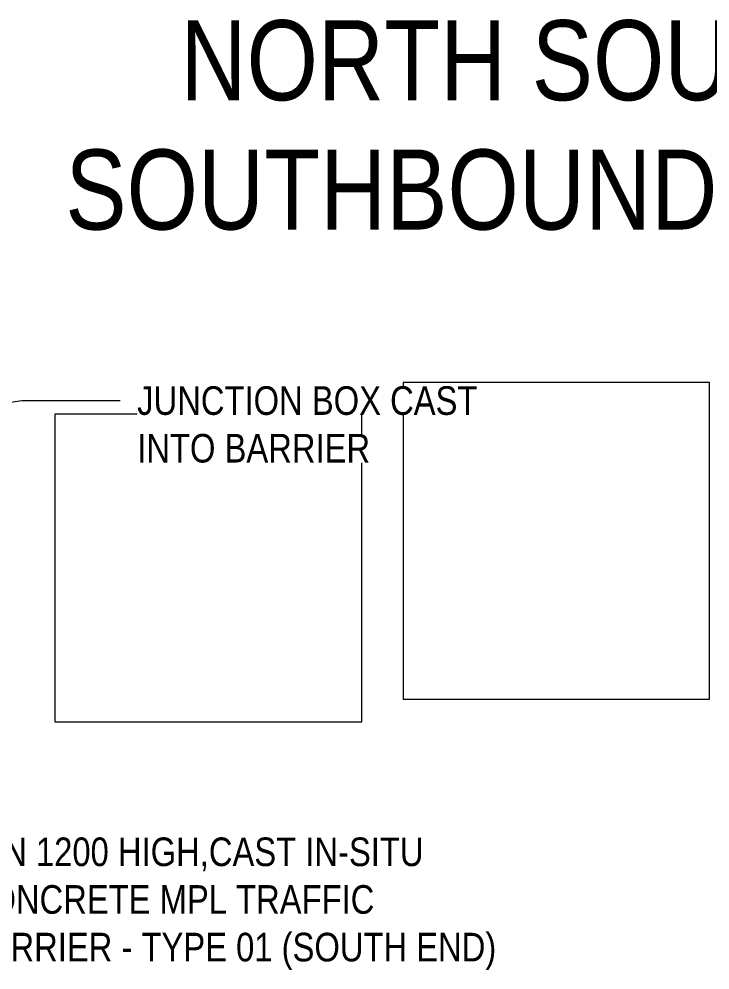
# Model space of a CAD drawing. Header units: metres. Extents: x -1161 to -1080, y 3 to 563.
# Drawn here: x -1105.24 to -1099.2, y 530 to 538.32 of the extents above; entities that cross this region are included whole.
import ezdxf

# ---------------------------------------------------------------- set-up
doc = ezdxf.new("R2010")
doc.units = ezdxf.units.M
for name, color, linetype, lineweight in [('A-ANNO-NOTE', 7, 'Continuous', 9), ('A-DETL', 7, 'Continuous', 13), ('G-ANNO-TEXT', 7, 'Continuous', 9)]:
    doc.layers.add(name, color=color, linetype=linetype, lineweight=lineweight)
doc.styles.add('Arial Narrow_2', font='ARIALN.TTF', dxfattribs={"height": 0.25})
doc.styles.add('Arial Narrow_3', font='ARIALN.TTF', dxfattribs={"height": 0.7})

msp = doc.modelspace()

# ---------------------------------------------------------------- linework, layer by layer
at = {"layer": 'A-DETL', "color": 7, "lineweight": 9, "true_color": 0xffffff}
for p, q in [((-1099.2064, 535.1419), (-1101.8854, 535.1419)), ((-1101.8854, 535.1419), (-1101.8854, 532.3724)), ((-1099.2064, 532.3724), (-1099.2064, 535.1419)), ((-1102.2481, 534.866), (-1104.9311, 534.866)), ((-1104.9311, 534.866), (-1104.9311, 532.1759)), ((-1102.2481, 532.1759), (-1102.2481, 534.866)), ((-1101.8854, 532.3724), (-1099.2064, 532.3724)), ((-1104.9311, 532.1759), (-1102.2481, 532.1759))]:
    msp.add_line(p, q, dxfattribs=at)
at = {"layer": 'G-ANNO-TEXT'}
for p, q in [((-1108.1539, 534.5697), (-1105.221, 534.9852)), ((-1105.221, 534.9852), (-1104.3615, 534.9852))]:
    msp.add_line(p, q, dxfattribs=at)

# ---------------------------------------------------------------- texts
at = {"layer": 'A-ANNO-NOTE', "char_height": 0.7, "attachment_point": 1, "style": 'Arial Narrow_3', "bg_fill": 3, "box_fill_scale": 1, "bg_fill_color": 256, "bg_fill_true_color": 13158600, "bg_fill_transparency": 0}
for s, insert in [('NORTH SOUTH MOTORWAY', (-1103.8339, 538.3124)), ('SOUTHBOUND CARRIAGEWAY', (-1104.8393, 537.1813))]:
    msp.add_mtext(s, dxfattribs=dict(at, insert=insert))
at = {"layer": 'G-ANNO-TEXT', "char_height": 0.25, "attachment_point": 1, "style": 'Arial Narrow_2', "bg_fill": 3, "box_fill_scale": 1, "bg_fill_color": 256, "bg_fill_transparency": 0}
for s, insert in [('MIN 1200 HIGH,CAST IN-SITU ', (-1105.7013, 531.1631)), ('CONCRETE MPL TRAFFIC ', (-1105.7013, 530.7463)), ('BARRIER - TYPE 01 (SOUTH END)', (-1105.7013, 530.3296))]:
    msp.add_mtext(s, dxfattribs=dict(at, insert=insert))

# ---------------------------------------------------------------- next in the draw order: texts
for s, insert in [('JUNCTION BOX CAST', (-1104.2115, 535.1102)), ('INTO BARRIER', (-1104.2115, 534.6934))]:
    msp.add_mtext(s, dxfattribs=dict(at, insert=insert))

doc.saveas('drawing.dxf')
